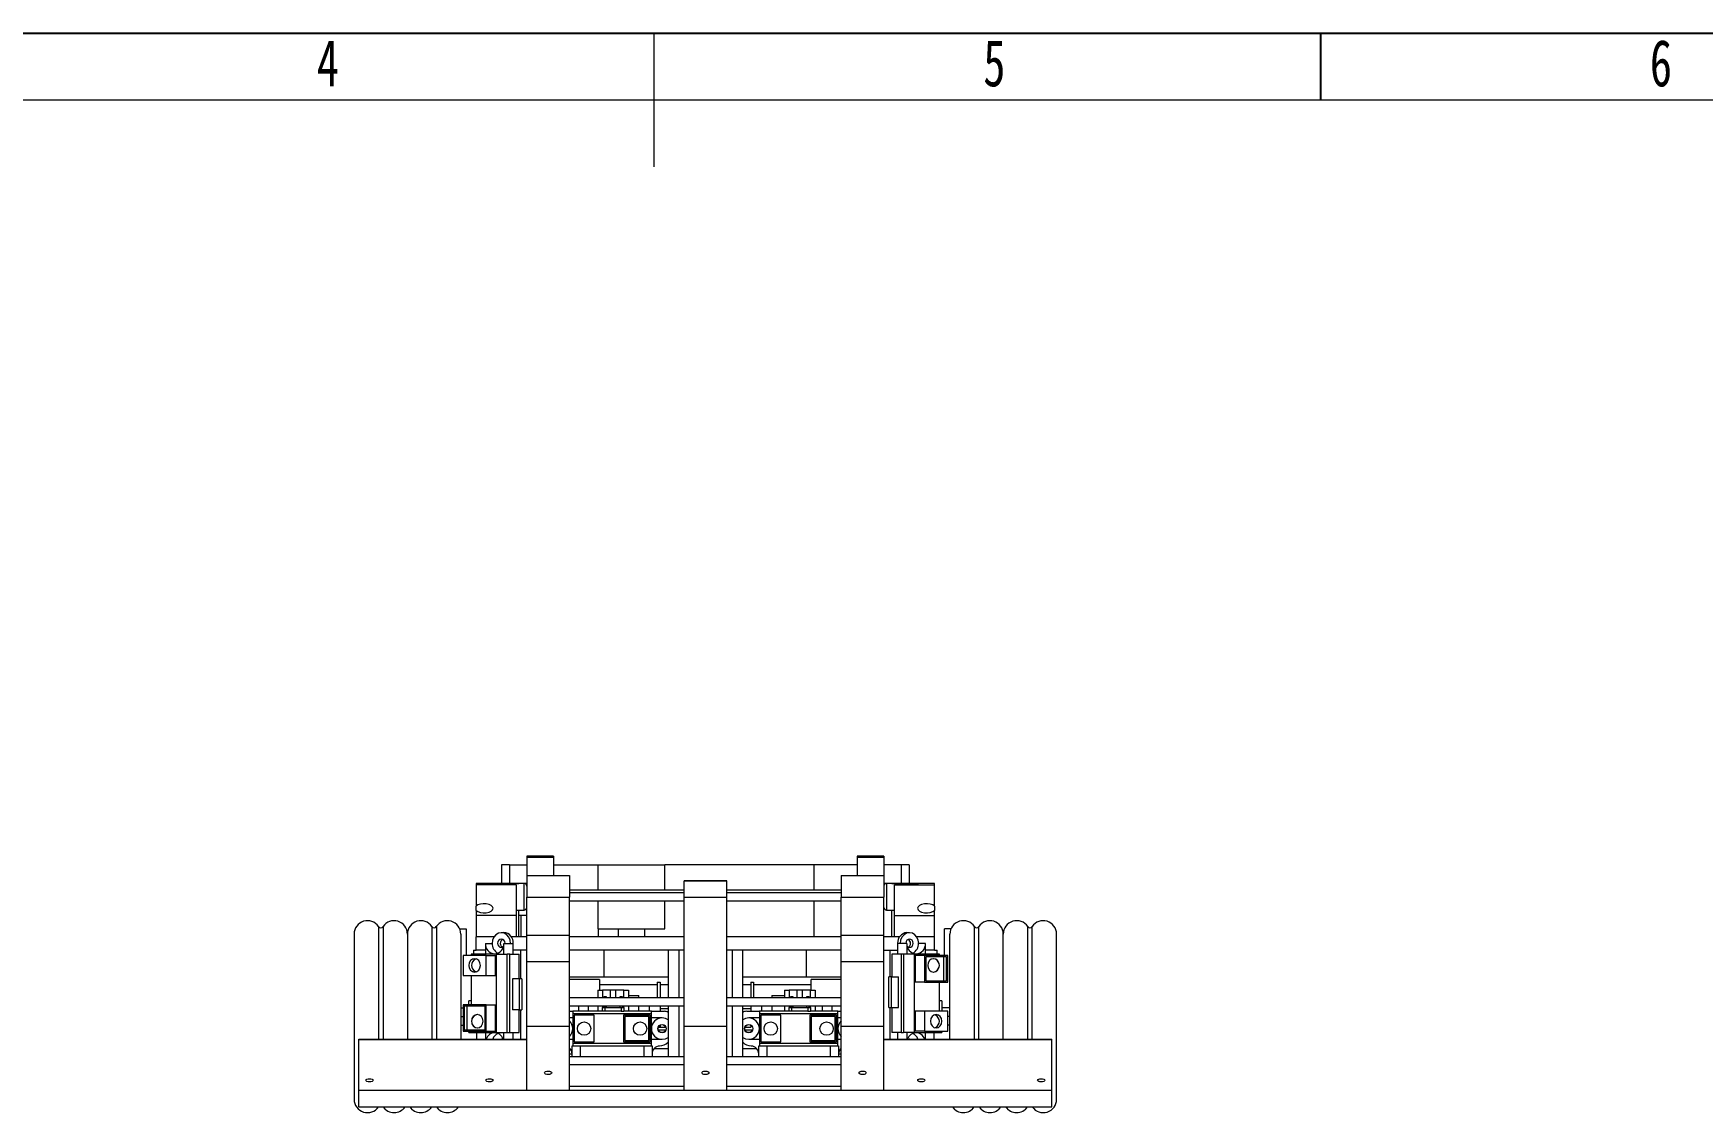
# Model space of a CAD drawing. Header units: millimetres. Extents: x 0 to 420, y 0 to 297.
# Drawn here: x 173.4 to 298.7, y 216.1 to 297 of the extents above; entities that cross this region are included whole.
import ezdxf

# ---------------------------------------------------------------- set-up
doc = ezdxf.new("R2010")
doc.units = ezdxf.units.MM
for name, color, linetype in [('10', 7, 'Continuous'), ('5', 7, 'Continuous'), ('9', 7, 'Continuous')]:
    doc.layers.add(name, color=color, linetype=linetype)
doc.styles.add('SLDTEXTSTYLE4', font='TXT', dxfattribs={"width": 0.7})

msp = doc.modelspace()

# ---------------------------------------------------------------- linework, layer by layer
at = {"color": 7, "linetype": 'Continuous', "lineweight": 15}
for p, q in [((208.56, 234.65), (208.56, 233.25)), ((209.17, 234.65), (208.56, 234.65)), ((209.17, 234.65), (209.17, 233.25)), ((209.17, 234.65), (210.46, 234.65)), ((212.46, 235.29), (210.46, 235.29)), ((210.46, 235.29), (210.46, 235.2)), ((212.46, 235.2), (210.46, 235.2)), ((210.46, 235.2), (210.46, 233.85)), ((212.46, 235.29), (212.46, 235.2)), ((212.46, 235.2), (212.46, 233.85)), ((212.46, 234.65), (215.81, 234.65)), ((215.81, 232.75), (215.81, 234.65)), ((215.81, 234.65), (220.81, 234.65)), ((220.81, 232.75), (220.81, 234.65)), ((232.01, 234.65), (220.81, 234.65)), ((232.01, 234.65), (232.01, 232.75)), ((235.26, 234.65), (232.01, 234.65)), ((237.26, 235.29), (235.26, 235.29)), ((235.26, 235.29), (235.26, 235.2)), ((237.26, 235.2), (235.26, 235.2)), ((235.26, 235.2), (235.26, 233.85)), ((237.26, 235.29), (237.26, 235.2)), ((237.26, 235.2), (237.26, 233.85)), ((238.56, 234.65), (237.26, 234.65)), ((238.56, 234.65), (238.56, 233.25)), ((239.16, 234.65), (238.56, 234.65)), ((239.16, 234.65), (239.16, 233.25)), ((210.26, 233.25), (206.66, 233.25)), ((206.66, 233.25), (206.66, 233.15)), ((209.66, 233.15), (206.66, 233.15)), ((206.66, 233.15), (206.66, 231.54)), ((207.86, 233.25), (209.86, 233.25)), ((209.66, 233.15), (209.66, 230.85)), ((210.46, 233.25), (210.26, 233.25)), ((210.46, 233.85), (213.66, 233.85)), ((210.46, 233.85), (210.46, 232.21)), ((213.66, 233.85), (213.66, 232.21)), ((225.46, 233.45), (222.26, 233.45)), ((222.26, 233.44), (222.26, 233.45)), ((222.26, 233.44), (225.46, 233.44)), ((222.26, 232.21), (222.26, 233.44)), ((225.46, 233.44), (225.46, 233.45)), ((225.46, 232.21), (225.46, 233.44)), ((234.06, 233.85), (237.26, 233.85)), ((234.06, 233.85), (234.06, 232.21)), ((237.26, 233.85), (237.26, 232.21)), ((237.46, 233.25), (237.26, 233.25)), ((241.06, 233.25), (237.46, 233.25)), ((237.86, 233.25), (239.86, 233.25)), ((238.06, 233.15), (241.06, 233.15)), ((238.06, 230.85), (238.06, 233.15)), ((241.06, 233.15), (241.06, 233.25)), ((241.06, 231.54), (241.06, 233.15)), ((210.46, 232.21), (213.66, 232.21)), ((210.46, 229.33), (210.46, 232.21)), ((222.26, 232.75), (213.66, 232.75)), ((222.26, 232.55), (213.66, 232.55)), ((213.66, 229.33), (213.66, 232.21)), ((213.66, 231.95), (222.26, 231.95)), ((215.81, 229.85), (215.81, 231.95)), ((220.81, 229.85), (220.81, 231.95)), ((222.26, 232.21), (225.46, 232.21)), ((222.26, 222.53), (222.26, 232.21)), ((234.06, 232.75), (225.46, 232.75)), ((234.06, 232.55), (225.46, 232.55)), ((225.46, 222.53), (225.46, 232.21)), ((225.46, 231.95), (234.06, 231.95)), ((232.01, 231.95), (232.01, 229.25)), ((234.06, 232.21), (237.26, 232.21)), ((234.06, 229.33), (234.06, 232.21)), ((237.26, 229.33), (237.26, 232.21)), ((206.66, 231.22), (206.66, 231.54)), ((206.66, 231.22), (206.66, 230.85)), ((209.66, 230.85), (206.66, 230.85)), ((206.66, 230.85), (206.66, 229.25)), ((209.66, 231.25), (210.26, 231.25)), ((209.66, 230.85), (209.66, 229.25)), ((209.86, 229.25), (209.86, 231.25)), ((210.46, 230.85), (209.86, 230.85)), ((210.05, 229.25), (210.05, 230.85)), ((237.46, 231.25), (238.06, 231.25)), ((237.86, 229.25), (237.86, 231.25)), ((238.06, 230.85), (241.06, 230.85)), ((238.06, 229.25), (238.06, 230.85)), ((241.06, 231.54), (241.06, 231.22)), ((241.06, 230.85), (241.06, 231.22)), ((241.06, 229.25), (241.06, 230.85)), ((197.51, 229.45), (197.51, 217.05)), ((201.51, 229.45), (201.51, 221.57)), ((205.43, 229.85), (205.92, 229.85)), ((205.51, 229.45), (205.51, 221.57)), ((205.92, 229.85), (205.92, 227.85)), ((206.66, 228.25), (206.66, 229.25)), ((208.01, 229.25), (206.66, 229.25)), ((208.75, 229.55), (208.55, 229.55)), ((210.46, 229.25), (209.29, 229.25)), ((213.66, 229.33), (210.46, 229.33)), ((210.46, 227.37), (210.46, 229.33)), ((213.66, 227.37), (213.66, 229.33)), ((222.26, 229.25), (213.66, 229.25)), ((215.81, 229.85), (220.81, 229.85)), ((215.81, 229.85), (215.81, 229.25)), ((217.31, 229.85), (217.31, 229.25)), ((219.31, 229.25), (219.31, 229.85)), ((234.06, 229.25), (225.46, 229.25)), ((237.26, 229.33), (234.06, 229.33)), ((234.06, 227.37), (234.06, 229.33)), ((237.26, 227.37), (237.26, 229.33)), ((238.43, 229.25), (237.26, 229.25)), ((239.17, 229.55), (238.97, 229.55)), ((241.06, 229.25), (239.71, 229.25)), ((241.06, 228.25), (241.06, 229.25)), ((241.8, 227.85), (241.8, 229.85)), ((242.3, 229.85), (241.8, 229.85)), ((242.21, 221.57), (242.21, 229.45)), ((246.21, 221.57), (246.21, 229.45)), ((250.21, 217.05), (250.21, 229.45)), ((206.3, 227.95), (206.3, 227.85)), ((208.2, 227.95), (206.3, 227.95)), ((206.46, 228.25), (206.46, 227.95)), ((206.46, 228.25), (206.66, 228.25)), ((207.36, 228.25), (206.66, 228.25)), ((207.36, 228.75), (207.86, 228.75)), ((207.36, 228.75), (207.36, 227.95)), ((208.2, 222.05), (208.2, 227.95)), ((208.2, 227.95), (209, 227.95)), ((208.74, 227.95), (208.74, 228.75)), ((208.74, 228.75), (209.24, 228.75)), ((209, 222.05), (209, 227.95)), ((209.18, 227.95), (209, 227.95)), ((209.18, 222.05), (209.18, 227.95)), ((209.18, 227.95), (209.88, 227.95)), ((209.24, 228.75), (209.44, 228.75)), ((209.44, 227.95), (209.44, 228.75)), ((210.02, 228.25), (209.44, 228.25)), ((209.88, 226.08), (209.88, 227.95)), ((210.02, 226.08), (210.02, 228.25)), ((210.46, 228.25), (210.02, 228.25)), ((222.26, 228.25), (213.66, 228.25)), ((216.26, 226.25), (216.26, 228.25)), ((221.06, 228.25), (221.06, 224.67)), ((234.06, 228.25), (225.46, 228.25)), ((226.66, 224.67), (226.66, 228.25)), ((231.46, 226.25), (231.46, 228.25)), ((237.26, 228.25), (237.71, 228.25)), ((237.71, 228.25), (237.71, 226.24)), ((237.71, 228.25), (238.28, 228.25)), ((237.85, 227.95), (237.85, 226.24)), ((238.55, 227.95), (237.85, 227.95)), ((238.48, 228.75), (238.28, 228.75)), ((238.28, 228.75), (238.28, 227.95)), ((238.98, 228.75), (238.48, 228.75)), ((238.55, 227.95), (238.55, 222.05)), ((238.72, 227.95), (238.55, 227.95)), ((238.72, 227.95), (238.72, 222.05)), ((239.52, 227.95), (238.72, 227.95)), ((238.98, 228.75), (238.98, 227.95)), ((239.52, 227.95), (239.52, 222.05)), ((241.43, 227.95), (239.52, 227.95)), ((240.37, 228.75), (239.87, 228.75)), ((240.37, 227.95), (240.37, 228.75)), ((241.06, 228.25), (240.37, 228.25)), ((241.06, 228.25), (241.26, 228.25)), ((241.26, 227.95), (241.26, 228.25)), ((241.43, 227.85), (241.43, 227.95)), ((205.69, 227.85), (205.69, 226.35)), ((207.42, 227.85), (205.69, 227.85)), ((207.42, 226.35), (207.42, 227.85)), ((207.42, 227.85), (208.12, 227.85)), ((208.12, 226.35), (208.12, 227.85)), ((213.66, 227.37), (210.46, 227.37)), ((210.46, 222.53), (210.46, 227.37)), ((213.66, 222.53), (213.66, 227.37)), ((237.26, 227.37), (234.06, 227.37)), ((234.06, 222.53), (234.06, 227.37)), ((237.26, 222.53), (237.26, 227.37)), ((239.61, 227.85), (239.61, 225.85)), ((240.31, 227.85), (239.61, 227.85)), ((240.31, 227.85), (240.31, 225.85)), ((242.04, 227.85), (240.31, 227.85)), ((241.95, 227.75), (240.39, 227.75)), ((240.39, 227.75), (240.39, 225.95)), ((241.75, 225.95), (241.75, 227.75)), ((241.95, 225.95), (241.95, 227.75)), ((242.04, 225.85), (242.04, 227.85)), ((205.69, 226.35), (207.42, 226.35)), ((206.3, 226.35), (206.3, 224.15)), ((207.42, 226.35), (208.12, 226.35)), ((209.38, 226.08), (209.38, 223.77)), ((209.9, 226.08), (209.38, 226.08)), ((209.9, 226.08), (209.9, 223.77)), ((210.1, 226.08), (209.9, 226.08)), ((210.1, 226.08), (210.1, 223.77)), ((213.66, 226.25), (221.06, 226.25)), ((215.91, 226.05), (213.66, 226.05)), ((215.91, 226.05), (215.91, 225.25)), ((220.24, 225.85), (220.24, 224.67)), ((220.24, 225.85), (220.46, 225.85)), ((220.46, 225.85), (220.46, 224.67)), ((226.66, 226.25), (234.06, 226.25)), ((227.26, 225.85), (227.26, 224.67)), ((227.26, 225.85), (227.48, 225.85)), ((227.48, 225.85), (227.48, 224.67)), ((234.06, 226.05), (231.81, 226.05)), ((231.81, 225.25), (231.81, 226.05)), ((237.83, 226.24), (237.63, 226.24)), ((237.63, 223.93), (237.63, 226.24)), ((237.83, 223.93), (237.83, 226.24)), ((237.83, 226.24), (238.35, 226.24)), ((238.35, 223.93), (238.35, 226.24)), ((240.31, 225.85), (239.61, 225.85)), ((240.31, 225.85), (242.04, 225.85)), ((240.39, 225.95), (241.95, 225.95)), ((241.43, 223.65), (241.43, 225.85)), ((206.3, 224.45), (206.11, 224.45)), ((206.11, 224.15), (206.11, 224.45)), ((222.26, 224.67), (213.66, 224.67)), ((215.79, 225.25), (215.79, 224.67)), ((215.79, 225.25), (216.14, 225.25)), ((216.14, 225.25), (216.14, 224.67)), ((216.74, 225.25), (216.14, 225.25)), ((216.44, 224.75), (216.24, 224.75)), ((216.24, 224.75), (216.24, 224.67)), ((216.44, 224.67), (216.44, 224.75)), ((216.74, 224.67), (216.74, 225.25)), ((217.14, 225.25), (216.74, 225.25)), ((217.14, 224.67), (217.14, 225.25)), ((217.74, 225.25), (217.14, 225.25)), ((217.64, 224.75), (217.44, 224.75)), ((217.44, 224.75), (217.44, 224.67)), ((217.64, 224.67), (217.64, 224.75)), ((217.74, 224.67), (217.74, 225.25)), ((217.74, 225.25), (218.09, 225.25)), ((218.09, 225.25), (218.09, 224.67)), ((218.09, 224.85), (218.88, 224.85)), ((218.88, 224.67), (218.88, 224.85)), ((234.06, 224.67), (225.46, 224.67)), ((228.84, 224.85), (228.84, 224.67)), ((228.84, 224.85), (229.73, 224.85)), ((229.73, 224.85), (229.79, 224.85)), ((229.79, 225.25), (229.79, 224.67)), ((229.79, 225.25), (230.14, 225.25)), ((230.14, 225.25), (230.14, 224.67)), ((230.74, 225.25), (230.14, 225.25)), ((230.24, 224.75), (230.24, 224.67)), ((230.44, 224.75), (230.24, 224.75)), ((230.44, 224.67), (230.44, 224.75)), ((230.74, 224.67), (230.74, 225.25)), ((231.14, 225.25), (230.74, 225.25)), ((231.14, 224.67), (231.14, 225.25)), ((231.74, 225.25), (231.14, 225.25)), ((231.64, 224.75), (231.44, 224.75)), ((231.44, 224.75), (231.44, 224.67)), ((231.64, 224.67), (231.64, 224.75)), ((231.74, 224.67), (231.74, 225.25)), ((231.74, 225.25), (232.09, 225.25)), ((232.09, 225.25), (232.09, 224.67)), ((241.61, 224.45), (241.43, 224.45)), ((241.61, 224.45), (241.61, 223.65)), ((205.51, 223.9), (205.69, 223.9)), ((205.51, 223.25), (205.69, 223.25)), ((205.69, 224.15), (205.69, 222.15)), ((207.42, 224.15), (205.69, 224.15)), ((207.33, 224.05), (205.77, 224.05)), ((205.77, 224.05), (205.77, 222.25)), ((205.97, 224.05), (205.97, 222.25)), ((207.33, 222.25), (207.33, 224.05)), ((207.42, 222.15), (207.42, 224.15)), ((207.42, 224.15), (208.12, 224.15)), ((208.12, 222.15), (208.12, 224.15)), ((209.9, 223.77), (209.38, 223.77)), ((209.88, 222.05), (209.88, 223.77)), ((209.9, 223.77), (210.1, 223.77)), ((210.02, 221.57), (210.02, 223.77)), ((213.66, 224.07), (222.26, 224.07)), ((213.66, 223.65), (213.91, 223.65)), ((213.91, 223.15), (213.66, 223.15)), ((216.14, 223.65), (213.91, 223.65)), ((213.91, 223.65), (213.91, 223.45)), ((219.81, 223.45), (213.91, 223.45)), ((213.91, 223.45), (213.91, 221.25)), ((214.01, 223.35), (214.01, 221.35)), ((215.51, 223.35), (214.01, 223.35)), ((214.36, 223.65), (214.36, 224.05)), ((215.06, 224.05), (215.06, 223.65)), ((215.51, 221.35), (215.51, 223.35)), ((215.79, 224.07), (215.79, 223.65)), ((216.14, 224.07), (216.14, 223.95)), ((216.14, 223.95), (216.24, 223.95)), ((216.14, 223.65), (216.14, 223.95)), ((216.34, 223.65), (216.14, 223.65)), ((216.24, 224.07), (216.24, 223.95)), ((216.24, 224.05), (216.44, 224.05)), ((216.24, 223.95), (216.44, 223.95)), ((216.34, 223.65), (216.34, 223.95)), ((217.54, 223.65), (216.34, 223.65)), ((216.44, 223.95), (216.44, 224.07)), ((216.44, 223.95), (217.44, 223.95)), ((217.44, 224.07), (217.44, 223.95)), ((217.64, 224.05), (217.44, 224.05)), ((217.44, 223.95), (217.64, 223.95)), ((217.54, 223.95), (217.54, 223.65)), ((217.54, 223.65), (217.74, 223.65)), ((217.64, 223.95), (217.64, 224.07)), ((217.64, 223.95), (217.74, 223.95)), ((219.71, 223.35), (217.71, 223.35)), ((217.71, 223.35), (217.71, 221.35)), ((217.74, 223.95), (217.74, 224.07)), ((217.74, 223.95), (217.74, 223.65)), ((219.81, 223.65), (217.74, 223.65)), ((219.61, 223.25), (217.81, 223.25)), ((217.81, 223.25), (217.81, 221.45)), ((218.09, 224.07), (218.09, 223.65)), ((218.88, 223.65), (218.88, 224.07)), ((219.61, 221.45), (219.61, 223.25)), ((219.64, 224.07), (219.64, 223.65)), ((219.71, 221.35), (219.71, 223.35)), ((219.81, 223.45), (219.81, 223.65)), ((219.81, 223.65), (220.76, 223.65)), ((219.81, 221.25), (219.81, 223.45)), ((220.61, 223.15), (219.81, 223.15)), ((220.46, 224.07), (220.46, 223.85)), ((220.46, 223.85), (221.06, 223.85)), ((220.46, 223.85), (220.46, 223.65)), ((221.06, 224.07), (221.06, 220.25)), ((225.46, 224.07), (234.06, 224.07)), ((226.66, 220.25), (226.66, 224.07)), ((226.66, 223.85), (227.26, 223.85)), ((226.96, 223.65), (227.91, 223.65)), ((227.91, 223.15), (227.11, 223.15)), ((227.26, 224.07), (227.26, 223.65)), ((230.14, 223.65), (227.91, 223.65)), ((227.91, 223.65), (227.91, 223.45)), ((233.81, 223.45), (227.91, 223.45)), ((227.91, 223.45), (227.91, 221.25)), ((229.51, 223.35), (228.01, 223.35)), ((228.01, 223.35), (228.01, 221.35)), ((228.08, 224.07), (228.08, 223.65)), ((228.84, 224.07), (228.84, 223.65)), ((229.51, 221.35), (229.51, 223.35)), ((229.79, 224.07), (229.79, 223.65)), ((230.14, 224.07), (230.14, 223.95)), ((230.14, 223.95), (230.24, 223.95)), ((230.14, 223.65), (230.14, 223.95)), ((230.34, 223.65), (230.14, 223.65)), ((230.24, 224.07), (230.24, 223.95)), ((230.24, 224.05), (230.44, 224.05)), ((230.24, 223.95), (230.44, 223.95)), ((230.34, 223.65), (230.34, 223.95)), ((231.54, 223.65), (230.34, 223.65)), ((230.44, 223.95), (230.44, 224.07)), ((230.44, 223.95), (231.44, 223.95)), ((231.44, 224.07), (231.44, 223.95)), ((231.64, 224.05), (231.44, 224.05)), ((231.44, 223.95), (231.64, 223.95)), ((231.54, 223.95), (231.54, 223.65)), ((231.54, 223.65), (231.74, 223.65)), ((231.64, 223.95), (231.64, 224.07)), ((231.64, 223.95), (231.74, 223.95)), ((231.71, 223.35), (231.71, 221.35)), ((233.71, 223.35), (231.71, 223.35)), ((231.74, 223.95), (231.74, 224.07)), ((231.74, 223.95), (231.74, 223.65)), ((233.81, 223.65), (231.74, 223.65)), ((233.61, 223.25), (231.81, 223.25)), ((231.81, 223.25), (231.81, 221.45)), ((232.09, 224.07), (232.09, 223.65)), ((232.66, 223.65), (232.66, 224.05)), ((233.36, 224.05), (233.36, 223.65)), ((233.61, 221.45), (233.61, 223.25)), ((233.71, 221.35), (233.71, 223.35)), ((233.81, 223.45), (233.81, 223.65)), ((233.81, 223.65), (234.06, 223.65)), ((233.81, 221.25), (233.81, 223.45)), ((234.06, 223.15), (233.81, 223.15)), ((237.63, 223.93), (237.83, 223.93)), ((237.71, 223.93), (237.71, 221.57)), ((237.83, 223.93), (238.35, 223.93)), ((237.85, 223.93), (237.85, 222.05)), ((240.31, 223.65), (239.61, 223.65)), ((239.61, 223.65), (239.61, 222.15)), ((240.31, 223.65), (240.31, 222.15)), ((242.04, 223.65), (240.31, 223.65)), ((242.21, 223.9), (241.61, 223.9)), ((242.04, 222.15), (242.04, 223.65)), ((242.21, 223.25), (242.04, 223.25)), ((205.51, 222.6), (205.69, 222.6)), ((205.69, 222.15), (207.42, 222.15)), ((205.77, 222.25), (207.33, 222.25)), ((206.11, 222.05), (206.11, 222.15)), ((206.11, 222.05), (206.3, 222.05)), ((206.3, 222.15), (206.3, 222.05)), ((206.3, 222.05), (208.2, 222.05)), ((206.71, 221.57), (206.71, 222.05)), ((207.36, 222.05), (207.36, 221.57)), ((207.42, 222.15), (208.12, 222.15)), ((208.2, 222.05), (209, 222.05)), ((208.74, 221.57), (208.74, 222.05)), ((209, 222.05), (209.18, 222.05)), ((209.18, 222.05), (209.88, 222.05)), ((209.44, 221.57), (209.44, 222.05)), ((210.46, 217.74), (210.46, 222.53)), ((210.46, 222.53), (213.66, 222.53)), ((213.66, 217.74), (213.66, 222.53)), ((220.33, 222.45), (220.9, 222.45)), ((220.33, 222.25), (220.9, 222.25)), ((220.46, 222.61), (220.46, 222.45)), ((222.26, 217.74), (222.26, 222.53)), ((222.26, 222.53), (225.46, 222.53)), ((225.46, 217.74), (225.46, 222.53)), ((226.83, 222.45), (227.26, 222.45)), ((226.83, 222.25), (227.4, 222.25)), ((227.26, 222.61), (227.26, 222.45)), ((234.06, 217.74), (234.06, 222.53)), ((234.06, 222.53), (237.26, 222.53)), ((237.26, 217.74), (237.26, 222.53)), ((238.55, 222.05), (237.85, 222.05)), ((238.28, 222.05), (238.28, 221.57)), ((238.55, 222.05), (238.72, 222.05)), ((239.52, 222.05), (238.72, 222.05)), ((238.98, 222.05), (238.98, 221.57)), ((239.52, 222.05), (241.43, 222.05)), ((240.31, 222.15), (239.61, 222.15)), ((240.31, 222.15), (242.04, 222.15)), ((240.37, 221.57), (240.37, 222.05)), ((241.01, 222.05), (241.01, 221.57)), ((241.43, 222.05), (241.43, 222.15)), ((241.43, 222.05), (241.61, 222.05)), ((241.61, 222.15), (241.61, 222.05)), ((242.21, 222.6), (242.04, 222.6)), ((197.86, 221.57), (198.49, 221.57)), ((197.86, 221.53), (197.86, 221.57)), ((197.86, 221.53), (210.46, 221.53)), ((197.86, 217.74), (197.86, 221.53)), ((198.83, 221.57), (207.49, 221.57)), ((207.83, 221.57), (210.46, 221.57)), ((213.66, 221.55), (213.91, 221.55)), ((213.66, 220.45), (213.86, 220.45)), ((213.86, 220.25), (213.86, 221.05)), ((213.86, 221.05), (214.46, 221.05)), ((213.91, 221.25), (219.81, 221.25)), ((213.91, 221.25), (213.91, 221.05)), ((214.01, 221.35), (215.51, 221.35)), ((214.46, 221.05), (214.46, 220.25)), ((214.46, 221.05), (219.26, 221.05)), ((217.71, 221.35), (219.71, 221.35)), ((217.81, 221.45), (219.61, 221.45)), ((219.26, 220.25), (219.26, 221.05)), ((219.26, 221.05), (219.86, 221.05)), ((219.81, 221.55), (220.61, 221.55)), ((219.81, 221.05), (219.81, 221.25)), ((219.86, 221.05), (219.86, 220.25)), ((227.11, 221.55), (227.91, 221.55)), ((227.86, 220.25), (227.86, 221.05)), ((227.86, 221.05), (228.46, 221.05)), ((227.91, 221.25), (233.81, 221.25)), ((227.91, 221.25), (227.91, 221.05)), ((228.01, 221.35), (229.51, 221.35)), ((228.46, 221.05), (228.46, 220.25)), ((228.46, 221.05), (233.26, 221.05)), ((231.71, 221.35), (233.71, 221.35)), ((231.81, 221.45), (233.61, 221.45)), ((233.26, 220.25), (233.26, 221.05)), ((233.26, 221.05), (233.86, 221.05)), ((233.81, 221.55), (234.06, 221.55)), ((233.81, 221.05), (233.81, 221.25)), ((233.86, 221.05), (233.86, 220.25)), ((233.86, 220.45), (234.06, 220.45)), ((237.26, 221.57), (239.89, 221.57)), ((237.26, 221.53), (249.86, 221.53)), ((240.23, 221.57), (248.89, 221.57)), ((249.23, 221.57), (249.86, 221.57)), ((249.86, 221.53), (249.86, 221.57)), ((249.86, 217.74), (249.86, 221.53)), ((213.66, 220.25), (222.26, 220.25)), ((213.66, 219.65), (222.26, 219.65)), ((225.46, 220.25), (234.06, 220.25)), ((225.46, 219.65), (234.06, 219.65)), ((222.26, 218), (213.66, 218)), ((234.06, 218), (225.46, 218)), ((197.86, 217.74), (210.46, 217.74)), ((197.86, 217.74), (197.86, 217.73)), ((197.86, 217.73), (249.86, 217.73)), ((197.86, 216.48), (197.86, 217.73)), ((210.46, 217.74), (213.66, 217.74)), ((222.26, 217.74), (225.46, 217.74)), ((234.06, 217.74), (237.26, 217.74)), ((237.26, 217.74), (249.86, 217.74)), ((249.86, 217.73), (249.86, 217.74)), ((249.86, 216.48), (249.86, 217.73)), ((197.86, 216.48), (249.86, 216.48))]:
    msp.add_line(p, q, dxfattribs=at)
at = {"color": 8, "linetype": 'Continuous', "lineweight": 15}
for p, q in [((210.26, 231.25), (210.26, 233.25)), ((237.46, 233.25), (237.46, 232.25)), ((237.46, 232.25), (237.46, 231.25)), ((199.35, 230.01), (199.35, 221.57)), ((199.68, 230.01), (199.68, 221.57)), ((203.35, 230.01), (203.35, 221.57)), ((203.68, 230.01), (203.68, 221.57)), ((244.05, 221.57), (244.05, 230.01)), ((244.38, 221.57), (244.38, 230.01)), ((248.05, 221.57), (248.05, 230.01)), ((248.38, 221.57), (248.38, 230.01)), ((221.86, 228.25), (221.86, 224.67)), ((225.86, 228.25), (225.86, 224.67)), ((220.24, 225.65), (215.91, 225.65)), ((221.06, 225.65), (220.46, 225.65)), ((227.26, 225.65), (226.66, 225.65)), ((231.81, 225.65), (227.48, 225.65)), ((221.86, 224.07), (221.86, 220.25)), ((225.86, 224.07), (225.86, 220.25)), ((220.02, 220.85), (221.06, 220.85)), ((226.66, 220.85), (227.71, 220.85))]:
    msp.add_line(p, q, dxfattribs=at)
at = {"color": 7, "linetype": 'Continuous', "lineweight": 15, "flags": 128}
for points in [[(209.24, 228.75), (209.21, 229), (209.11, 229.22), (208.96, 229.4), (208.77, 229.51), (208.55, 229.55), (208.34, 229.51), (208.14, 229.4), (207.99, 229.22), (207.89, 229), (207.86, 228.75)], [(239.87, 228.75), (239.83, 229), (239.73, 229.22), (239.58, 229.4), (239.39, 229.51), (239.17, 229.55), (238.96, 229.51), (238.77, 229.4), (238.61, 229.22), (238.51, 229), (238.48, 228.75)], [(208.83, 228.75), (208.81, 228.88), (208.75, 228.98), (208.66, 229.05), (208.55, 229.07), (208.45, 229.05), (208.36, 228.98), (208.3, 228.88), (208.27, 228.75), (208.3, 228.63), (208.36, 228.53), (208.45, 228.46), (208.55, 228.43), (208.66, 228.46), (208.7, 228.49)], [(239.02, 228.49), (239.07, 228.46), (239.17, 228.43), (239.28, 228.46), (239.37, 228.53), (239.43, 228.63), (239.45, 228.75), (239.43, 228.88), (239.37, 228.98), (239.28, 229.05), (239.17, 229.07), (239.07, 229.05), (238.98, 228.98), (238.92, 228.88), (238.9, 228.75), (238.9, 228.75)], [(206.98, 227.1), (206.95, 227.3), (206.86, 227.46), (206.72, 227.57), (206.55, 227.6), (206.39, 227.57), (206.25, 227.46), (206.15, 227.3), (206.12, 227.1), (206.15, 226.91), (206.25, 226.75), (206.39, 226.64), (206.55, 226.6), (206.72, 226.64), (206.86, 226.75), (206.95, 226.91), (206.98, 227.1)], [(206.66, 227.59), (206.61, 227.57), (206.6, 227.56)], [(241.38, 227.27), (241.37, 227.29), (241.28, 227.46), (241.14, 227.57), (240.97, 227.6), (240.81, 227.57), (240.67, 227.46), (240.57, 227.29), (240.54, 227.1)], [(240.54, 227.1), (240.57, 226.91), (240.67, 226.75), (240.81, 226.64), (240.97, 226.6), (241.14, 226.64), (241.28, 226.75), (241.37, 226.91), (241.38, 226.93)], [(241.12, 227.56), (241.12, 227.57), (240.96, 227.6)], [(206.6, 226.64), (206.61, 226.64), (206.66, 226.62)], [(240.96, 226.6), (241.12, 226.64), (241.12, 226.64)], [(207.18, 222.9), (207.15, 223.1), (207.06, 223.26), (206.92, 223.37), (206.75, 223.4), (206.59, 223.37), (206.45, 223.26), (206.35, 223.1), (206.34, 223.08)], [(206.76, 223.4), (206.61, 223.37), (206.6, 223.37)], [(221.06, 223.02), (220.86, 223.11), (220.61, 223.15)], [(227.11, 223.15), (226.87, 223.11), (226.66, 223.02)], [(240.74, 222.9), (240.77, 222.71), (240.87, 222.55), (241.01, 222.44), (241.17, 222.4), (241.34, 222.44), (241.48, 222.55), (241.57, 222.71), (241.61, 222.9), (241.57, 223.1), (241.48, 223.26), (241.34, 223.37), (241.17, 223.4), (241.01, 223.37), (240.87, 223.26), (240.77, 223.1), (240.74, 222.9)], [(241.12, 223.36), (241.12, 223.37), (241.06, 223.39)], [(206.34, 222.73), (206.35, 222.71), (206.45, 222.55), (206.59, 222.44), (206.75, 222.4), (206.92, 222.44), (207.06, 222.55), (207.15, 222.71), (207.18, 222.9)], [(206.6, 222.44), (206.61, 222.44), (206.76, 222.4)], [(220.61, 221.55), (220.86, 221.59), (221.06, 221.69)], [(226.66, 221.69), (226.87, 221.59), (227.11, 221.55)], [(241.06, 222.42), (241.12, 222.44), (241.12, 222.44)], [(208.57, 221.57), (208.55, 221.57), (208.54, 221.57)], [(239.19, 221.57), (239.17, 221.57), (239.16, 221.57)]]:
    msp.add_lwpolyline(points, dxfattribs=at)
at = {"color": 7, "linetype": 'Continuous', "lineweight": 15}
for centre, radius in [((214.76, 222.35), 0.5), ((218.96, 222.35), 0.5), ((220.61, 222.35), 0.32), ((220.61, 222.35), 0.3), ((227.11, 222.35), 0.32), ((227.11, 222.35), 0.3), ((228.76, 222.35), 0.5), ((232.96, 222.35), 0.5)]:
    msp.add_circle(centre, radius, dxfattribs=at)
for centre, radius, start, end in [((210.26, 233.05), 0.2, 0, 90), ((237.46, 233.05), 0.2, 90, 180), ((198.51, 229.45), 1, 33.5573, 180), ((200.51, 229.45), 1, 0, 146.4427), ((202.51, 229.45), 1, 33.5573, 180), ((204.51, 229.45), 1, 0, 146.4427), ((210.26, 231.45), 0.2, 270, 0), ((237.46, 231.45), 0.2, 180, 270), ((243.21, 229.45), 1, 33.5573, 180), ((245.21, 229.45), 1, 0, 146.4427), ((247.21, 229.45), 1, 33.5573, 180), ((249.21, 229.45), 1, 0, 146.4427), ((199.51, 230.12), 0.2, 213.5573, 326.4427), ((203.51, 230.12), 0.2, 213.5573, 326.4427), ((208.7, 228.81), 0.748, 355.8852, 85.9017), ((239.04, 228.8), 0.756, 94.702, 183.5111), ((244.21, 230.12), 0.2, 213.5573, 326.4427), ((248.21, 230.12), 0.2, 213.5573, 326.4427), ((208.11, 228.7), 0.752, 176.1888, 265.5979), ((208.66, 228.73), 0.803, 177.979, 243.4003), ((207.99, 228.7), 0.752, 274.4021, 3.8113), ((208.81, 228.75), 0.336, 117.2697, 242.7303), ((239.73, 228.7), 0.752, 176.1888, 265.5979), ((238.92, 228.75), 0.336, 297.2694, 62.7306), ((239.06, 228.73), 0.803, 296.5997, 2.0213), ((239.62, 228.7), 0.752, 274.4022, 3.8111), ((206.83, 227.1), 0.513, 116.0416, 243.9584), ((240.9, 227.1), 0.513, 296.0416, 63.9584), ((206.83, 222.9), 0.513, 116.0416, 243.9584), ((213.11, 222.35), 0.8, 0, 46.5675), ((220.61, 222.35), 0.8, 90, 180), ((220.76, 223.05), 0.6, 60, 90), ((226.96, 223.05), 0.6, 90, 120), ((227.11, 222.35), 0.8, 0, 90), ((234.61, 222.35), 0.8, 133.4325, 180), ((240.9, 222.9), 0.513, 296.0416, 63.9584), ((208.08, 221.35), 0.7, 92.4121, 161.8017), ((208.62, 221.32), 0.751, 115.4117, 160.4312), ((208.02, 221.35), 0.7, 18.1982, 87.5879), ((213.11, 222.35), 0.8, 313.4325, 0), ((220.61, 222.35), 0.8, 180, 270), ((227.11, 222.35), 0.8, 270, 0), ((234.61, 222.35), 0.8, 180, 226.5675), ((239.7, 221.35), 0.7, 92.4119, 161.8019), ((239.1, 221.32), 0.751, 19.569, 64.5878), ((239.64, 221.35), 0.7, 18.198, 87.5879), ((198.66, 231.98), 10.41, 269.0762, 270.9238), ((207.66, 231.98), 10.41, 269.0762, 270.9238), ((213.26, 220.45), 0.6, 0, 48.1897), ((220.46, 220.45), 0.6, 93.5833, 180), ((220.36, 222.05), 1, 273.5833, 314.427), ((227.36, 222.05), 1, 225.573, 266.4167), ((227.26, 220.45), 0.6, 0, 86.4167), ((234.46, 220.45), 0.6, 131.8103, 180), ((240.06, 231.98), 10.41, 269.0762, 270.9238), ((249.06, 231.98), 10.41, 269.0762, 270.9238), ((198.51, 217.05), 1, 180, 325.1895), ((249.21, 217.05), 1, 214.8105, 0), ((200.51, 217.05), 1, 214.8105, 325.1895), ((202.51, 217.05), 1, 214.8105, 325.1895), ((204.51, 217.05), 1, 214.8105, 325.1895), ((243.21, 217.05), 1, 214.8105, 325.1895), ((245.21, 217.05), 1, 214.8105, 325.1895), ((247.21, 217.05), 1, 214.8105, 325.1895)]:
    msp.add_arc(centre, radius, start, end, dxfattribs=at)
for centre, start_param, end_param in [((207.26, 231.38), 3.63155, 8.934821), ((240.46, 231.38), 0.489957, 5.793228)]:
    msp.add_ellipse(centre, major_axis=(0.68, 0), ratio=0.503962, start_param=start_param, end_param=end_param, dxfattribs=at)
for centre, ratio in [((212.06, 219.04), 0.475755), ((223.86, 219.04), 0.475755), ((235.66, 219.04), 0.475755), ((198.66, 218.48), 0.428029), ((207.66, 218.48), 0.428029), ((240.06, 218.48), 0.428029), ((249.06, 218.48), 0.428029)]:
    msp.add_ellipse(centre, major_axis=(0.27, 0), ratio=ratio, dxfattribs=at)
at = {"layer": '5', "lineweight": 15}
msp.add_line((220, 297), (220, 287), dxfattribs=at)
at = {"layer": '5'}
msp.add_line((270, 297), (270, 292), dxfattribs=at)
at = {"layer": '5', "color": 7, "lineweight": 15}
msp.add_line((415, 292), (25, 292), dxfattribs=at)
at = {"layer": '9', "color": 7}
msp.add_line((420, 297), (0, 297), dxfattribs=at)

# ---------------------------------------------------------------- texts
at = {"layer": '10', "char_height": 3.5, "attachment_point": 2, "style": 'SLDTEXTSTYLE4'}
for s, insert in [('4', (195.54, 296.53)), ('5', (245.54, 296.53)), ('6', (295.55, 296.53))]:
    msp.add_mtext(s, dxfattribs=dict(at, insert=insert))

doc.saveas('drawing.dxf')
